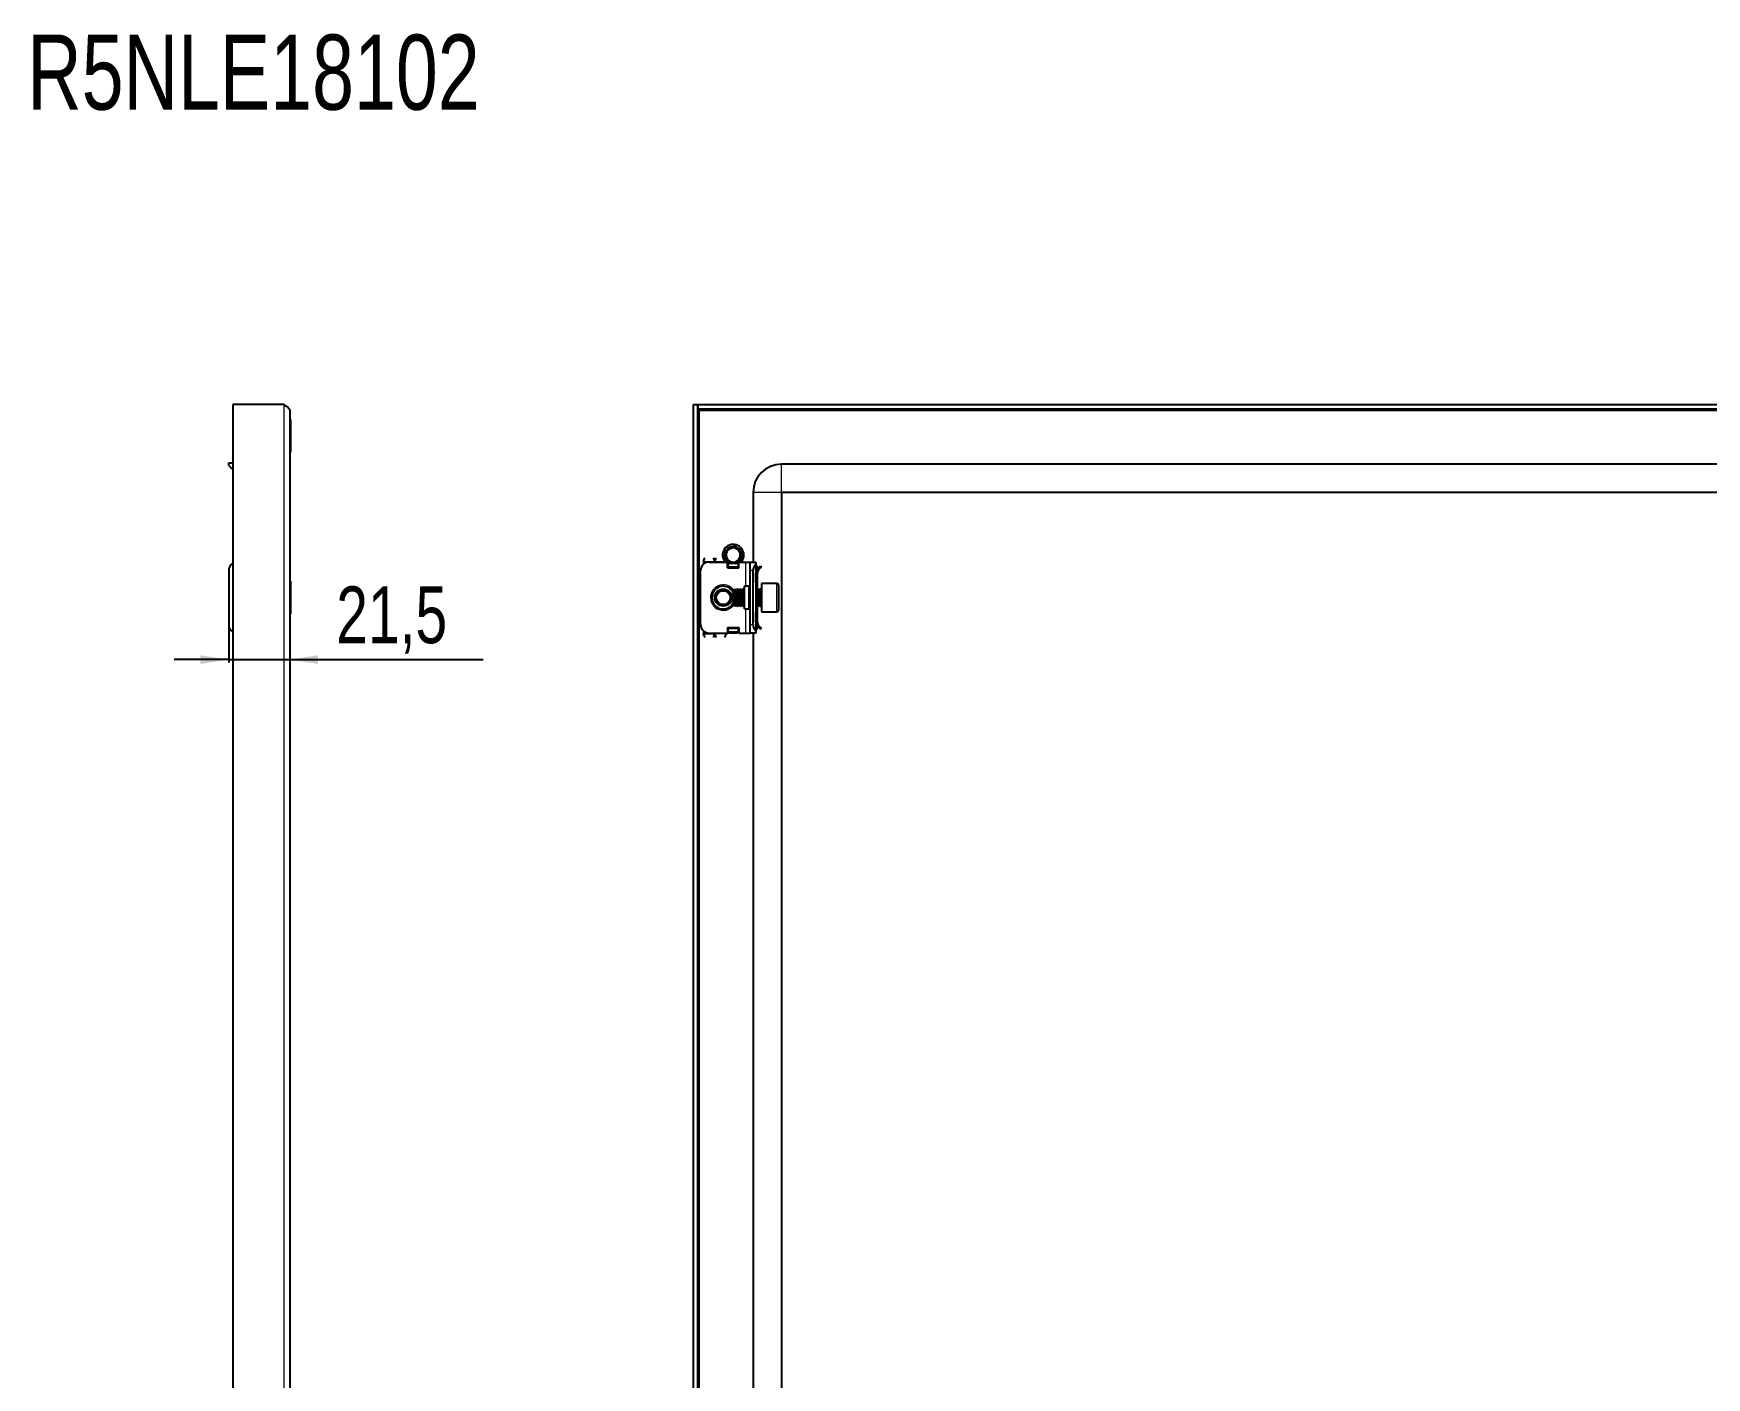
# Model space of a CAD drawing. Header units: millimetres. Extents: x -413 to 1878, y -693 to 1285.
# Drawn here: x 700 to 1289, y 812 to 1285 of the extents above; entities that cross this region are included whole.
import ezdxf

# ---------------------------------------------------------------- set-up
doc = ezdxf.new("R2010")
doc.units = ezdxf.units.MM
doc.layers.add('FORMAT', color=7, linetype='Continuous')
doc.styles.add('SLDTEXTSTYLE0', font='TXT', dxfattribs={"width": 0.75})
doc.dimstyles.new('SLDDIMSTYLE1', dxfattribs={"dimtxt": 20, "dimasz": 10, "dimexe": 0, "dimexo": 0.0625, "dimgap": 5, "dimtad": 2, "dimdec": 1, "dimrnd": 1e-09, "dimzin": 12, "dimdsep": 46, "dimtxsty": 'SLDTEXTSTYLE0', "dimsah": 1, "dimcen": 0.09, "dimadec": 0, "dimazin": 3, "dimtfac": 1, "dimtmove": 0, "dimatfit": 0, "dimfxl": 0, "dimfrac": 2, "dimtolj": 1, "dimtzin": 12, "dimarcsym": 0})

# ---------------------------------------------------------------- blocks, each defined once
blk = doc.blocks.new('_D_4')
at = {"layer": 'FORMAT'}
for p, q in [((768.38, 1077.21), (768.38, 1063.89)), ((768.38, 1064.89), (749.14, 1064.89)), ((768.38, 1064.89), (789.88, 1064.89)), ((789.88, 1064.89), (857.99, 1064.89))]:
    blk.add_line(p, q, dxfattribs=at)
for points in [[(768.38, 1064.89), (758.38, 1066.43), (758.38, 1063.35)], [(789.88, 1064.89), (799.88, 1063.35), (799.88, 1066.43)]]:
    blk.add_solid(points, dxfattribs=at)
at = {"layer": 'FORMAT', "insert": (806.27, 1090.67), "char_height": 20, "attachment_point": 1, "style": 'SLDTEXTSTYLE0'}
blk.add_mtext('21,5', dxfattribs=at)

msp = doc.modelspace()

# ---------------------------------------------------------------- linework, layer by layer
at = {"color": 7, "linetype": 'Continuous', "lineweight": 25}
for p, q in [((769.88, 1154.72), (769.88, -606.28)), ((787.78, 1154.72), (769.88, 1154.72)), ((789.88, 1152.62), (789.88, -604.18)), ((790.12, 1149.51), (789.88, 1149.51)), ((790.12, 1149.51), (790.12, 1137.94)), ((932.06, -606.28), (932.06, 1154.72)), ((932.06, 1154.72), (933.56, 1154.72)), ((933.56, -606.28), (933.56, 1154.72)), ((933.76, 1153.22), (933.76, 1154.72)), ((933.76, 1154.72), (1876.36, 1154.72)), ((933.76, 1153.22), (1876.36, 1153.22)), ((789.88, 1137.94), (790.12, 1137.94)), ((768.38, 1134.22), (769.88, 1134.22)), ((768.38, 1133.22), (768.38, 1134.22)), ((768.38, 1133.22), (769.38, 1132.22)), ((769.88, 1132.22), (769.38, 1132.22)), ((1392.56, 1133.72), (963.06, 1133.72)), ((953.06, 1123.72), (953.06, 1099.22)), ((963.06, 1123.72), (963.06, -575.28)), ((1847.06, 1123.72), (963.06, 1123.72)), ((943.07, 1101.81), (943.09, 1102.07)), ((943.08, 1102.02), (943.07, 1101.97)), ((943.07, 1101.61), (943.09, 1101.85)), ((943.11, 1102.23), (943.1, 1102.18)), ((943.11, 1102.23), (943.21, 1102.25)), ((943.15, 1102.43), (943.14, 1102.38)), ((943.21, 1102.37), (943.14, 1102.38)), ((943.15, 1102.43), (943.22, 1102.66)), ((943.2, 1102.61), (943.19, 1102.57)), ((943.99, 1103.89), (944.15, 1104.02)), ((944.44, 1104.24), (944.64, 1104.36)), ((944.62, 1104.35), (944.57, 1104.32)), ((944.62, 1104.28), (944.57, 1104.32)), ((944.62, 1104.35), (944.84, 1104.43)), ((944.8, 1104.44), (944.75, 1104.42)), ((944.99, 1104.52), (944.94, 1104.5)), ((944.99, 1104.52), (945.22, 1104.59)), ((945.18, 1104.59), (945.14, 1104.57)), ((945.37, 1104.64), (945.33, 1104.63)), ((946.26, 1104.71), (945.52, 1104.65)), ((946.87, 1104.61), (946.83, 1104.62)), ((947.76, 1104.2), (947.72, 1104.22)), ((947.93, 1104.07), (947.89, 1104.1)), ((948.08, 1103.94), (948.05, 1103.97)), ((948.23, 1103.8), (948.19, 1103.84)), ((948.23, 1103.8), (948.34, 1103.67)), ((948.34, 1103.68), (948.32, 1103.7)), ((948.36, 1102.59), (948.52, 1102.18)), ((768.38, 1096.22), (768.38, 1077.22)), ((934.56, 1077.22), (934.56, 1096.22)), ((935.56, 1099.47), (935.56, 1098.46)), ((937.56, 1099.22), (944.06, 1099.22)), ((943.07, 1101.81), (943.06, 1101.76)), ((943.07, 1101.61), (943.07, 1101.56)), ((943.08, 1101.41), (943.09, 1101.37)), ((943.11, 1101.22), (943.11, 1101.18)), ((943.14, 1101.04), (943.15, 1100.99)), ((943.19, 1100.86), (943.2, 1100.82)), ((943.25, 1100.68), (943.25, 1100.67)), ((943.84, 1099.71), (943.87, 1099.68)), ((943.97, 1099.57), (944.01, 1099.54)), ((944.06, 1097.22), (944.06, 1099.22)), ((944.31, 1098.4), (944.06, 1098.55)), ((944.06, 1097.22), (948.06, 1097.22)), ((944.12, 1099.43), (944.16, 1099.4)), ((944.26, 1097.22), (944.26, 1098.43)), ((944.28, 1099.31), (944.32, 1099.28)), ((944.31, 1098.84), (944.66, 1099.08)), ((944.81, 1098.84), (944.31, 1098.49)), ((944.31, 1098.49), (944.31, 1098.84)), ((944.31, 1097.57), (944.31, 1098.49)), ((944.31, 1097.22), (944.31, 1097.57)), ((944.46, 1099.19), (944.5, 1099.16)), ((944.63, 1099.09), (944.67, 1099.06)), ((944.81, 1098.84), (945.22, 1098.84)), ((944.99, 1098.92), (945.03, 1098.9)), ((945.17, 1098.86), (945.21, 1098.85)), ((945.35, 1098.81), (945.39, 1098.8)), ((946.51, 1098.76), (946.33, 1098.73)), ((946.66, 1098.78), (946.71, 1098.79)), ((947.04, 1098.88), (946.75, 1098.82)), ((946.9, 1098.84), (947.31, 1098.84)), ((947.81, 1098.49), (947.31, 1098.84)), ((947.6, 1099.15), (947.33, 1099.02)), ((947.41, 1099.13), (947.81, 1098.84)), ((947.81, 1098.84), (947.81, 1098.49)), ((948.06, 1098.55), (947.81, 1098.4)), ((947.81, 1098.49), (947.81, 1097.57)), ((947.81, 1097.57), (947.81, 1097.22)), ((948.06, 1097.22), (948.06, 1099.22)), ((948.06, 1099.22), (950.56, 1099.22)), ((948.33, 1099.76), (948.17, 1099.63)), ((948.3, 1099.79), (948.19, 1099.6)), ((948.83, 1100.61), (948.73, 1100.42)), ((948.85, 1100.6), (948.74, 1100.42)), ((948.9, 1100.74), (948.91, 1100.78)), ((948.96, 1100.92), (948.97, 1100.97)), ((949.06, 1101.53), (949, 1101.21)), ((949, 1101.12), (949.01, 1101.16)), ((949.04, 1101.32), (949.04, 1101.37)), ((949.06, 1101.72), (949.06, 1101.72)), ((949.06, 1101.53), (949.06, 1101.57)), ((950.56, 1099.22), (952.06, 1099.22)), ((952.06, 1099.22), (954.06, 1099.22)), ((952.06, 1096.22), (952.06, 1099.22)), ((952.06, 1077.22), (952.06, 1096.22)), ((953.06, 1077.22), (953.06, 1096.22)), ((954.06, 1099.22), (954.06, 1098.46)), ((954.06, 1098.46), (954.06, 1074.99)), ((954.06, 1098.14), (954.27, 1097.93)), ((954.56, 1097.22), (954.56, 1096.76)), ((954.65, 1096.89), (955.62, 1097.86)), ((955, 1096.53), (954.65, 1096.89)), ((955, 1096.53), (955.98, 1097.51)), ((955.62, 1097.86), (955.98, 1097.51)), ((790.13, 1092.51), (789.88, 1092.51)), ((790.13, 1092.51), (790.13, 1091.79)), ((790.13, 1091.79), (790.13, 1080.94)), ((951.56, 1090.72), (950.06, 1090.72)), ((950.06, 1082.72), (950.06, 1090.72)), ((954.56, 1095.47), (954.06, 1095.47)), ((954.06, 1091.97), (954.06, 1095.47)), ((954.56, 1091.97), (954.06, 1091.97)), ((954.56, 1091.97), (954.56, 1095.47)), ((954.56, 1089.72), (954.56, 1091.97)), ((961.46, 1091.72), (956.06, 1091.72)), ((956.06, 1091.72), (956.06, 1084.03)), ((962.06, 1091.12), (962.06, 1084.35)), ((946.62, 1089.72), (946.06, 1089.17)), ((946.06, 1089.17), (946.06, 1085.4)), ((946.06, 1085.4), (946.06, 1084.28)), ((946.06, 1084.28), (946.62, 1083.72)), ((946.68, 1089.72), (946.62, 1089.72)), ((946.62, 1089.72), (946.62, 1085.1)), ((946.62, 1085.1), (946.62, 1083.72)), ((947.06, 1089.17), (946.68, 1089.72)), ((946.68, 1089.72), (946.68, 1089.25)), ((946.68, 1089.25), (946.68, 1083.72)), ((946.68, 1083.72), (947.06, 1084.28)), ((947.45, 1089.72), (947.06, 1089.17)), ((947.06, 1089.17), (947.06, 1088.78)), ((947.06, 1088.78), (947.06, 1084.28)), ((947.06, 1084.28), (947.45, 1083.72)), ((947.68, 1089.72), (947.45, 1089.72)), ((947.45, 1089.72), (947.45, 1089.25)), ((947.45, 1089.25), (947.45, 1083.72)), ((948.06, 1089.17), (947.68, 1089.72)), ((947.68, 1089.72), (947.68, 1089.25)), ((947.68, 1089.25), (947.68, 1083.72)), ((947.68, 1083.72), (948.06, 1084.28)), ((948.45, 1089.72), (948.06, 1089.17)), ((948.06, 1089.17), (948.06, 1088.78)), ((948.06, 1088.78), (948.06, 1084.28)), ((948.06, 1084.28), (948.45, 1083.72)), ((948.68, 1089.72), (948.45, 1089.72)), ((948.45, 1089.72), (948.45, 1089.25)), ((948.45, 1089.25), (948.45, 1083.72)), ((949.06, 1089.17), (948.68, 1089.72)), ((948.68, 1089.72), (948.68, 1089.25)), ((948.68, 1089.25), (948.68, 1083.72)), ((948.68, 1083.72), (949.06, 1084.28)), ((949.45, 1089.72), (949.06, 1089.17)), ((949.06, 1089.17), (949.06, 1088.78)), ((949.06, 1088.78), (949.06, 1084.28)), ((949.06, 1084.28), (949.45, 1083.72)), ((949.68, 1089.72), (949.45, 1089.72)), ((949.45, 1089.72), (949.45, 1089.25)), ((949.45, 1089.25), (949.45, 1083.72)), ((950.06, 1089.17), (949.68, 1089.72)), ((949.68, 1089.72), (949.68, 1089.25)), ((949.68, 1089.25), (949.68, 1083.72)), ((949.68, 1083.72), (950.06, 1084.28)), ((954.45, 1089.72), (954.06, 1089.17)), ((954.06, 1084.28), (954.45, 1083.72)), ((954.68, 1089.72), (954.45, 1089.72)), ((954.45, 1089.72), (954.45, 1089.25)), ((954.45, 1089.25), (954.45, 1083.72)), ((955.06, 1089.17), (954.68, 1089.72)), ((954.68, 1089.72), (954.68, 1089.25)), ((954.68, 1089.25), (954.68, 1083.72)), ((954.68, 1083.72), (955.06, 1084.28)), ((955.45, 1089.72), (955.06, 1089.17)), ((955.06, 1089.17), (955.06, 1088.78)), ((955.06, 1088.78), (955.06, 1084.28)), ((955.06, 1084.28), (955.45, 1083.72)), ((955.81, 1089.72), (955.45, 1089.72)), ((955.45, 1089.72), (955.45, 1089.25)), ((955.45, 1089.25), (955.45, 1083.72)), ((962.06, 1084.35), (962.06, 1082.32)), ((789.88, 1080.94), (790.13, 1080.94)), ((946.62, 1083.72), (946.68, 1083.72)), ((947.45, 1083.72), (947.68, 1083.72)), ((948.45, 1083.72), (948.68, 1083.72)), ((949.45, 1083.72), (949.68, 1083.72)), ((950.06, 1082.72), (951.56, 1082.72)), ((954.06, 1081.47), (954.56, 1081.47)), ((954.06, 1077.97), (954.06, 1081.47)), ((954.45, 1083.72), (954.68, 1083.72)), ((954.56, 1081.47), (954.56, 1083.72)), ((954.56, 1077.97), (954.56, 1081.47)), ((955.45, 1083.72), (955.81, 1083.72)), ((956.06, 1084.03), (956.06, 1081.72)), ((956.06, 1081.72), (961.46, 1081.72)), ((935.56, 1074.99), (935.56, 1073.97)), ((937.56, 1074.22), (944.06, 1074.22)), ((943.56, 1074.22), (943.56, 1073.97)), ((944.06, 1076.22), (944.06, 1074.22)), ((944.06, 1076.22), (948.06, 1076.22)), ((944.06, 1074.34), (944.26, 1074.34)), ((944.26, 1074.34), (944.26, 1076.22)), ((944.31, 1075.87), (944.31, 1076.22)), ((944.31, 1074.95), (944.31, 1075.87)), ((944.31, 1074.6), (944.31, 1074.95)), ((944.31, 1074.95), (944.81, 1074.6)), ((944.81, 1074.25), (944.31, 1074.6)), ((944.81, 1074.6), (944.81, 1074.25)), ((947.31, 1074.6), (944.81, 1074.6)), ((947.31, 1074.25), (944.81, 1074.25)), ((947.31, 1074.6), (947.81, 1074.95)), ((947.31, 1074.25), (947.31, 1074.6)), ((947.81, 1074.6), (947.31, 1074.25)), ((947.81, 1076.22), (947.81, 1075.87)), ((947.81, 1075.87), (947.81, 1074.95)), ((947.81, 1074.95), (947.81, 1074.6)), ((948.06, 1076.22), (948.06, 1074.22)), ((948.06, 1074.22), (950.56, 1074.22)), ((950.56, 1074.22), (952.06, 1074.22)), ((952.06, 1074.22), (952.06, 1077.22)), ((954.06, 1074.22), (952.06, 1074.22)), ((953.06, 1074.22), (953.06, 599.22)), ((954.56, 1077.97), (954.06, 1077.97)), ((954.27, 1075.51), (954.06, 1075.31)), ((954.06, 1074.99), (954.06, 1074.22)), ((954.56, 1076.22), (954.56, 1076.62)), ((955, 1076.91), (954.65, 1076.56)), ((954.65, 1076.56), (955.62, 1075.58)), ((955, 1076.91), (955.98, 1075.94)), ((955.62, 1075.58), (955.98, 1075.94))]:
    msp.add_line(p, q, dxfattribs=at)
at = {"color": 8, "linetype": 'Continuous', "lineweight": 18}
for p, q in [((787.78, 1154.72), (787.78, -606.28)), ((934.16, -604.18), (934.16, 1152.62)), ((934.16, 1152.62), (1875.96, 1152.62)), ((963.06, 1123.72), (963.06, 1133.72)), ((963.06, 1123.72), (953.06, 1123.72)), ((935.56, 1099.47), (939.56, 1099.47)), ((939.56, 1099.47), (943.06, 1099.47)), ((947.81, 1097.57), (944.31, 1097.57)), ((950.56, 1090.72), (950.56, 1099.22)), ((953.06, 1096.22), (952.06, 1096.22)), ((954.06, 1097.72), (954.27, 1097.93)), ((954.06, 1097.22), (954.56, 1097.22)), ((951.56, 1082.72), (951.56, 1090.72)), ((961.46, 1084.03), (961.46, 1091.72)), ((955.81, 1083.72), (955.81, 1089.72)), ((950.56, 1074.22), (950.56, 1082.72)), ((961.46, 1081.72), (961.46, 1084.03)), ((935.56, 1073.97), (939.56, 1073.97)), ((943.56, 1073.97), (939.56, 1073.97)), ((944.31, 1075.87), (947.81, 1075.87)), ((952.06, 1077.22), (953.06, 1077.22)), ((954.06, 1076.22), (954.56, 1076.22)), ((954.06, 1075.72), (954.27, 1075.51))]:
    msp.add_line(p, q, dxfattribs=at)
at = {"color": 7, "linetype": 'Continuous', "lineweight": 25}
for radius in [3, 2.76, 2.45]:
    msp.add_circle((942.56, 1086.72), radius, dxfattribs=at)
for centre, radius, start, end in [((963.06, 1123.72), 10, 90, 180), ((946.06, 1101.72), 3.75, 0, 221.81031), ((946.06, 1101.72), 2.5, 168.59442, 228.59442), ((946.06, 1101.72), 2.5, 108.59442, 168.59442), ((946.06, 1101.72), 2.5, 75.88813, 108.59442), ((946.06, 1101.72), 3, 59.92857, 86.21929), ((946.06, 1101.72), 3, 360, 40.74374), ((946.06, 1101.72), 2.5, 348.59442, 10.51652), ((771.38, 1096.22), 3, 120, 180), ((937.56, 1096.22), 3, 90, 180), ((946.06, 1101.72), 2.5, 228.59442, 288.59442), ((946.06, 1101.72), 2.5, 288.59442, 348.59442), ((946.06, 1101.72), 3.75, 318.18969, 0), ((956.06, 1096.22), 3, 131.81031, 180), ((953.56, 1097.22), 1, 0, 45), ((942.56, 1086.72), 4, 90, 331.04498), ((942.56, 1086.72), 4, 28.95502, 90), ((951.56, 1091.22), 0.5, 270, 0), ((961.46, 1091.12), 0.6, 0, 90), ((955.81, 1089.97), 0.25, 270, 0), ((951.56, 1082.22), 0.5, 0, 90), ((955.81, 1083.47), 0.25, 360, 90), ((961.46, 1082.32), 0.6, 270, 360), ((771.38, 1077.22), 3, 180, 240), ((937.56, 1077.22), 3, 180, 270), ((956.06, 1077.22), 3, 180, 228.18969), ((953.56, 1076.22), 1, 315, 0)]:
    msp.add_arc(centre, radius, start, end, dxfattribs=at)
at = {"color": 8, "linetype": 'Continuous', "lineweight": 18}
for start, end in [(35.46217, 270), (270, 324.53783)]:
    msp.add_arc((942.56, 1086.72), 4.5, start, end, dxfattribs=at)
at = {"color": 7, "linetype": 'Continuous', "lineweight": 25}
for points, knots in [([(787.78, 1154.72), (788.06, 1154.54), (788.62, 1154.19), (789.32, 1153.65), (789.79, 1153.13), (789.85, 1152.79), (789.88, 1152.62)], [0, 0, 0, 0, 0.254757, 0.509649, 0.764542, 1, 1, 1, 1]), ([(933.76, 1153.61), (933.75, 1153.64), (933.61, 1154.01), (933.59, 1154.38), (933.56, 1154.72)], [0, 0, 0, 0, 0.09093, 1, 1, 1, 1]), ([(934.16, 1152.62), (934.08, 1152.8), (933.99, 1153), (933.91, 1153.2), (933.91, 1153.22)], [0, 0, 0, 0, 0.908361, 1, 1, 1, 1]), ([(943.46, 1101.92), (943.45, 1101.92), (943.42, 1101.95), (943.35, 1101.97), (943.25, 1101.99), (943.16, 1101.99), (943.1, 1101.98), (943.07, 1101.97)], [0, 0, 0, 0, 0.050156, 0.304513, 0.55888, 0.776903, 1, 1, 1, 1]), ([(943.07, 1101.81), (943.1, 1101.83), (943.16, 1101.86), (943.26, 1101.88), (943.34, 1101.89), (943.39, 1101.88), (943.41, 1101.88)], [0, 0, 0, 0, 0.293779, 0.558982, 0.818494, 1, 1, 1, 1]), ([(943.08, 1102.02), (943.11, 1102.03), (943.18, 1102.06), (943.27, 1102.07), (943.37, 1102.07), (943.45, 1102.05), (943.5, 1102.03), (943.53, 1102.01), (943.53, 1102.01)], [0, 0, 0, 0, 0.227908, 0.430276, 0.627707, 0.816134, 0.99284, 1, 1, 1, 1]), ([(943.54, 1102.04), (943.52, 1102.06), (943.47, 1102.1), (943.38, 1102.14), (943.28, 1102.17), (943.19, 1102.19), (943.13, 1102.18), (943.1, 1102.18)], [0, 0, 0, 0, 0.19243, 0.403622, 0.614801, 0.805152, 1, 1, 1, 1]), ([(943.19, 1102.55), (943.19, 1102.58), (943.21, 1102.69), (943.26, 1102.79), (943.31, 1102.87)], [0, 0, 0, 0, 0.218168, 1, 1, 1, 1]), ([(943.61, 1102.26), (943.6, 1102.28), (943.57, 1102.32), (943.52, 1102.39), (943.45, 1102.46), (943.36, 1102.51), (943.27, 1102.55), (943.22, 1102.56), (943.19, 1102.57)], [0, 0, 0, 0, 0.112687, 0.266978, 0.464332, 0.661607, 0.829157, 1, 1, 1, 1]), ([(943.2, 1102.61), (943.23, 1102.61), (943.29, 1102.61), (943.37, 1102.59), (943.45, 1102.55), (943.51, 1102.5), (943.56, 1102.45), (943.6, 1102.39), (943.61, 1102.35), (943.62, 1102.33)], [0, 0, 0, 0, 0.164802, 0.328662, 0.485343, 0.633184, 0.771489, 0.900657, 1, 1, 1, 1]), ([(943.61, 1102.22), (943.61, 1102.19), (943.59, 1102.11), (943.53, 1102.01), (943.46, 1101.92), (943.4, 1101.86), (943.33, 1101.81), (943.27, 1101.78), (943.24, 1101.76), (943.23, 1101.76)], [0, 0, 0, 0, 0.125166, 0.336769, 0.488675, 0.640371, 0.791962, 0.943503, 1, 1, 1, 1]), ([(944.6, 1104.27), (944.53, 1104.22), (944.18, 1103.99), (943.69, 1103.49), (943.46, 1102.93), (943.36, 1102.69)], [0, 0, 0, 0, 0.128781, 0.613629, 1, 1, 1, 1]), ([(943.36, 1102.69), (943.37, 1102.69), (943.4, 1102.68), (943.45, 1102.65), (943.51, 1102.6), (943.56, 1102.55), (943.6, 1102.47), (943.63, 1102.37), (943.62, 1102.27), (943.62, 1102.22), (943.61, 1102.22)], [0, 0, 0, 0, 0.022761, 0.192243, 0.346896, 0.477535, 0.588677, 0.783334, 0.968624, 1, 1, 1, 1]), ([(943.63, 1102.29), (943.63, 1102.32), (943.61, 1102.38), (943.57, 1102.47), (943.53, 1102.54), (943.47, 1102.61), (943.41, 1102.66), (943.38, 1102.68), (943.36, 1102.69)], [0, 0, 0, 0, 0.182737, 0.363423, 0.543947, 0.724373, 0.904747, 1, 1, 1, 1]), ([(943.43, 1103.14), (943.44, 1103.16), (943.51, 1103.34), (943.63, 1103.49), (943.74, 1103.62)], [0, 0, 0, 0, 0.128161, 1, 1, 1, 1]), ([(945.27, 1104.09), (945.26, 1104.09), (945.21, 1104.07), (945.13, 1104.06), (945.03, 1104.06), (944.94, 1104.07), (944.85, 1104.1), (944.77, 1104.13), (944.7, 1104.18), (944.64, 1104.23), (944.61, 1104.26), (944.6, 1104.27)], [0, 0, 0, 0, 0.0429601, 0.1733, 0.2742626, 0.4010814, 0.5277159, 0.6542588, 0.7807587, 0.9368521, 1, 1, 1, 1]), ([(944.62, 1104.35), (944.65, 1104.33), (944.71, 1104.29), (944.77, 1104.22), (944.82, 1104.16), (944.83, 1104.12), (944.84, 1104.11)], [0, 0, 0, 0, 0.3195142, 0.6084926, 0.891527, 1, 1, 1, 1]), ([(944.91, 1104.08), (944.91, 1104.08), (944.91, 1104.12), (944.89, 1104.19), (944.86, 1104.28), (944.81, 1104.36), (944.77, 1104.4), (944.75, 1104.42)], [0, 0, 0, 0, 0.00279, 0.269575, 0.536371, 0.765499, 1, 1, 1, 1]), ([(944.8, 1104.44), (944.83, 1104.42), (944.88, 1104.38), (944.94, 1104.3), (944.99, 1104.22), (945.01, 1104.14), (945.02, 1104.09), (945.02, 1104.06)], [0, 0, 0, 0, 0.234253, 0.442787, 0.646465, 0.841043, 1, 1, 1, 1]), ([(945.05, 1104.06), (945.06, 1104.09), (945.07, 1104.15), (945.06, 1104.25), (945.04, 1104.35), (945, 1104.43), (944.96, 1104.48), (944.94, 1104.5)], [0, 0, 0, 0, 0.181695, 0.396783, 0.61186, 0.803681, 1, 1, 1, 1]), ([(944.99, 1104.52), (945.02, 1104.5), (945.07, 1104.45), (945.12, 1104.37), (945.15, 1104.29), (945.16, 1104.2), (945.17, 1104.13), (945.16, 1104.08), (945.15, 1104.07)], [0, 0, 0, 0, 0.208724, 0.39105, 0.568219, 0.73683, 0.894853, 1, 1, 1, 1]), ([(945.17, 1104.07), (945.18, 1104.08), (945.2, 1104.12), (945.21, 1104.19), (945.22, 1104.29), (945.21, 1104.39), (945.19, 1104.49), (945.15, 1104.54), (945.14, 1104.57)], [0, 0, 0, 0, 0.043388, 0.23288, 0.422274, 0.611632, 0.803279, 1, 1, 1, 1]), ([(945.18, 1104.59), (945.21, 1104.56), (945.25, 1104.51), (945.28, 1104.42), (945.3, 1104.34), (945.31, 1104.26), (945.3, 1104.18), (945.28, 1104.12), (945.26, 1104.1), (945.26, 1104.09)], [0, 0, 0, 0, 0.198483, 0.367712, 0.531083, 0.685778, 0.830503, 0.965152, 1, 1, 1, 1]), ([(945.52, 1104.65), (945.53, 1104.63), (945.55, 1104.58), (945.56, 1104.51), (945.56, 1104.42), (945.54, 1104.35), (945.51, 1104.27), (945.44, 1104.19), (945.35, 1104.12), (945.29, 1104.1), (945.27, 1104.09)], [0, 0, 0, 0, 0.098631, 0.238541, 0.378532, 0.49895, 0.601027, 0.777401, 0.9101, 1, 1, 1, 1]), ([(945.29, 1104.11), (945.3, 1104.13), (945.33, 1104.18), (945.35, 1104.27), (945.37, 1104.37), (945.37, 1104.49), (945.35, 1104.58), (945.33, 1104.63)], [0, 0, 0, 0, 0.13286, 0.29106, 0.491007, 0.69089, 1, 1, 1, 1]), ([(945.37, 1104.64), (945.39, 1104.61), (945.42, 1104.56), (945.44, 1104.48), (945.45, 1104.4), (945.44, 1104.32), (945.42, 1104.22), (945.37, 1104.16), (945.35, 1104.13)], [0, 0, 0, 0, 0.16279, 0.324686, 0.479688, 0.626058, 0.76302, 1, 1, 1, 1]), ([(945.37, 1104.14), (945.37, 1104.14), (945.4, 1104.17), (945.44, 1104.23), (945.48, 1104.31), (945.51, 1104.4), (945.53, 1104.49), (945.53, 1104.58), (945.52, 1104.63), (945.52, 1104.65)], [0, 0, 0, 0, 0.036757, 0.196192, 0.355485, 0.51469, 0.719746, 0.882005, 1, 1, 1, 1]), ([(946.67, 1104.15), (946.96, 1104.09), (947.25, 1104.04), (947.52, 1103.91), (947.53, 1103.91)], [0, 0, 0, 0, 0.965671, 1, 1, 1, 1]), ([(946.67, 1104.15), (946.77, 1104.11), (946.9, 1104.05), (947.03, 1103.98), (947.07, 1103.95)], [0, 0, 0, 0, 0.681733, 1, 1, 1, 1]), ([(947.07, 1103.95), (947.15, 1103.92), (947.47, 1103.76), (947.98, 1103.34), (948.23, 1102.84), (948.36, 1102.59)], [0, 0, 0, 0, 0.130652, 0.560007, 1, 1, 1, 1]), ([(947.53, 1103.91), (947.53, 1103.92), (947.51, 1103.97), (947.51, 1104.05), (947.51, 1104.14), (947.53, 1104.23), (947.55, 1104.29), (947.57, 1104.32)], [0, 0, 0, 0, 0.113604, 0.31095, 0.508229, 0.75166, 1, 1, 1, 1]), ([(947.59, 1104.31), (947.58, 1104.27), (947.58, 1104.2), (947.55, 1104.11), (947.53, 1104.05), (947.51, 1104.02), (947.51, 1104.02)], [0, 0, 0, 0, 0.357139, 0.680979, 0.998183, 1, 1, 1, 1]), ([(947.52, 1103.93), (947.55, 1103.95), (947.59, 1103.99), (947.65, 1104.06), (947.69, 1104.14), (947.71, 1104.2), (947.72, 1104.22)], [0, 0, 0, 0, 0.2282538, 0.5103507, 0.7523188, 1, 1, 1, 1]), ([(948.13, 1103.5), (948.12, 1103.5), (948.08, 1103.49), (947.99, 1103.48), (947.89, 1103.49), (947.8, 1103.53), (947.72, 1103.58), (947.63, 1103.67), (947.56, 1103.79), (947.54, 1103.87), (947.53, 1103.91)], [0, 0, 0, 0, 0.073646, 0.169563, 0.351373, 0.438893, 0.519676, 0.682906, 0.8512, 1, 1, 1, 1]), ([(947.76, 1104.2), (947.76, 1104.16), (947.75, 1104.09), (947.71, 1104), (947.67, 1103.92), (947.61, 1103.86), (947.57, 1103.83), (947.56, 1103.82)], [0, 0, 0, 0, 0.240212, 0.454711, 0.664287, 0.864517, 1, 1, 1, 1]), ([(947.57, 1103.78), (947.6, 1103.8), (947.65, 1103.82), (947.73, 1103.88), (947.8, 1103.94), (947.85, 1104.02), (947.88, 1104.08), (947.89, 1104.1)], [0, 0, 0, 0, 0.172104, 0.391099, 0.610089, 0.802801, 1, 1, 1, 1]), ([(947.93, 1104.07), (947.92, 1104.04), (947.9, 1103.97), (947.86, 1103.89), (947.81, 1103.81), (947.74, 1103.76), (947.68, 1103.72), (947.64, 1103.71), (947.62, 1103.7)], [0, 0, 0, 0, 0.209239, 0.392702, 0.571062, 0.740844, 0.899958, 1, 1, 1, 1]), ([(947.63, 1103.68), (947.64, 1103.68), (947.69, 1103.69), (947.76, 1103.71), (947.85, 1103.76), (947.93, 1103.82), (948, 1103.89), (948.03, 1103.94), (948.05, 1103.97)], [0, 0, 0, 0, 0.0505, 0.241124, 0.431653, 0.622154, 0.808692, 1, 1, 1, 1]), ([(948.08, 1103.94), (948.07, 1103.91), (948.05, 1103.84), (947.99, 1103.77), (947.93, 1103.71), (947.86, 1103.66), (947.79, 1103.63), (947.73, 1103.61), (947.7, 1103.61), (947.7, 1103.61)], [0, 0, 0, 0, 0.198035, 0.367663, 0.531495, 0.686664, 0.831818, 0.981917, 1, 1, 1, 1]), ([(947.71, 1103.6), (947.71, 1103.6), (947.75, 1103.6), (947.81, 1103.61), (947.9, 1103.63), (947.98, 1103.66), (948.06, 1103.7), (948.13, 1103.76), (948.17, 1103.81), (948.19, 1103.84)], [0, 0, 0, 0, 0.018281, 0.175639, 0.332896, 0.490097, 0.647274, 0.821632, 1, 1, 1, 1]), ([(948.23, 1103.8), (948.21, 1103.78), (948.18, 1103.72), (948.12, 1103.66), (948.06, 1103.61), (947.98, 1103.57), (947.91, 1103.55), (947.84, 1103.54), (947.79, 1103.55), (947.76, 1103.56)], [0, 0, 0, 0, 0.159446, 0.318034, 0.469983, 0.61348, 0.747649, 0.872856, 1, 1, 1, 1]), ([(947.77, 1103.55), (947.81, 1103.54), (947.86, 1103.53), (947.95, 1103.53), (948.02, 1103.54), (948.11, 1103.56), (948.22, 1103.61), (948.28, 1103.66), (948.32, 1103.7)], [0, 0, 0, 0, 0.149407, 0.278563, 0.407661, 0.536722, 0.727045, 1, 1, 1, 1]), ([(948.34, 1103.68), (948.32, 1103.66), (948.29, 1103.61), (948.22, 1103.55), (948.17, 1103.52), (948.14, 1103.51), (948.13, 1103.5)], [0, 0, 0, 0, 0.315056, 0.630194, 0.945514, 1, 1, 1, 1]), ([(948.13, 1103.5), (948.16, 1103.48), (948.4, 1103.26), (948.75, 1102.8), (948.99, 1102.19), (949.05, 1101.84), (949.06, 1101.72)], [0, 0, 0, 0, 0.050685, 0.485619, 0.826643, 1, 1, 1, 1]), ([(948.57, 1101.39), (948.58, 1101.5), (948.6, 1101.76), (948.55, 1102.02), (948.52, 1102.18)], [0, 0, 0, 0, 0.408521, 1, 1, 1, 1]), ([(935.56, 1099.47), (935.66, 1099.72), (935.85, 1100.2), (936.04, 1100.6), (936.14, 1100.79)], [0, 0, 0, 0, 0.502065, 1, 1, 1, 1]), ([(938.99, 1100.78), (939.07, 1100.63), (939.25, 1100.28), (939.44, 1099.79), (939.55, 1099.51), (939.56, 1099.47)], [0, 0, 0, 0, 0.415483, 0.917152, 1, 1, 1, 1]), ([(939.56, 1099.47), (939.66, 1099.72), (939.85, 1100.2), (940.04, 1100.6), (940.14, 1100.79)], [0, 0, 0, 0, 0.502065, 1, 1, 1, 1]), ([(943.29, 1101.79), (943.27, 1101.79), (943.23, 1101.8), (943.15, 1101.79), (943.09, 1101.77), (943.06, 1101.76)], [0, 0, 0, 0, 0.236131, 0.613435, 1, 1, 1, 1]), ([(943.84, 1099.71), (943.72, 1099.86), (943.44, 1100.21), (943.15, 1100.87), (943.09, 1101.38), (943.07, 1101.63)], [0, 0, 0, 0, 0.274163, 0.639603, 1, 1, 1, 1]), ([(943.18, 1100.98), (943.16, 1101.02), (943.1, 1101.17), (943.09, 1101.33), (943.08, 1101.45)], [0, 0, 0, 0, 0.28291, 1, 1, 1, 1]), ([(943.37, 1100.42), (943.36, 1100.45), (943.26, 1100.59), (943.22, 1100.75), (943.18, 1100.88)], [0, 0, 0, 0, 0.192577, 1, 1, 1, 1]), ([(943.23, 1101.76), (943.23, 1101.69), (943.25, 1101.3), (943.43, 1100.62), (943.79, 1100.15), (943.96, 1099.93)], [0, 0, 0, 0, 0.108003, 0.585763, 1, 1, 1, 1]), ([(943.75, 1099.84), (943.71, 1099.88), (943.57, 1100.01), (943.48, 1100.19), (943.42, 1100.31)], [0, 0, 0, 0, 0.288707, 1, 1, 1, 1]), ([(943.84, 1099.71), (943.86, 1099.73), (943.89, 1099.78), (943.95, 1099.84), (944.02, 1099.89), (944.09, 1099.91), (944.17, 1099.93), (944.23, 1099.93), (944.27, 1099.92), (944.28, 1099.92)], [0, 0, 0, 0, 0.169226, 0.337427, 0.497935, 0.649179, 0.790582, 0.922688, 1, 1, 1, 1]), ([(944.33, 1099.88), (944.32, 1099.88), (944.26, 1099.88), (944.16, 1099.86), (944.05, 1099.82), (943.95, 1099.76), (943.9, 1099.71), (943.87, 1099.68)], [0, 0, 0, 0, 0.046579, 0.362688, 0.551736, 0.740753, 1, 1, 1, 1]), ([(943.96, 1099.93), (943.97, 1099.93), (944, 1099.94), (944.05, 1099.96), (944.14, 1099.97), (944.24, 1099.95), (944.34, 1099.9), (944.39, 1099.86), (944.41, 1099.85)], [0, 0, 0, 0, 0.045866, 0.230744, 0.387461, 0.658246, 0.861978, 1, 1, 1, 1]), ([(944.33, 1099.91), (944.3, 1099.92), (944.23, 1099.94), (944.14, 1099.95), (944.05, 1099.95), (943.99, 1099.93), (943.96, 1099.93)], [0, 0, 0, 0, 0.251795, 0.502165, 0.752314, 1, 1, 1, 1]), ([(943.97, 1099.57), (943.99, 1099.6), (944.02, 1099.66), (944.08, 1099.74), (944.14, 1099.79), (944.21, 1099.83), (944.28, 1099.86), (944.33, 1099.86), (944.35, 1099.86)], [0, 0, 0, 0, 0.211659, 0.390361, 0.562352, 0.724819, 0.876696, 1, 1, 1, 1]), ([(944.42, 1099.8), (944.39, 1099.79), (944.32, 1099.78), (944.23, 1099.74), (944.14, 1099.69), (944.07, 1099.62), (944.03, 1099.57), (944.01, 1099.54)], [0, 0, 0, 0, 0.190996, 0.383798, 0.576553, 0.78528, 1, 1, 1, 1]), ([(944.12, 1099.43), (944.13, 1099.47), (944.15, 1099.53), (944.2, 1099.62), (944.26, 1099.68), (944.33, 1099.73), (944.38, 1099.77), (944.42, 1099.77), (944.43, 1099.78)], [0, 0, 0, 0, 0.219212, 0.409339, 0.593597, 0.768568, 0.932394, 1, 1, 1, 1]), ([(944.52, 1099.71), (944.52, 1099.71), (944.48, 1099.71), (944.42, 1099.68), (944.33, 1099.62), (944.26, 1099.56), (944.2, 1099.49), (944.17, 1099.43), (944.16, 1099.4)], [0, 0, 0, 0, 0.002693, 0.20821, 0.413641, 0.619057, 0.807274, 1, 1, 1, 1]), ([(944.28, 1099.31), (944.29, 1099.34), (944.3, 1099.41), (944.34, 1099.5), (944.39, 1099.58), (944.45, 1099.63), (944.5, 1099.67), (944.53, 1099.68), (944.54, 1099.69)], [0, 0, 0, 0, 0.222831, 0.420099, 0.612409, 0.79585, 0.967895, 1, 1, 1, 1]), ([(944.58, 1099.59), (944.57, 1099.58), (944.53, 1099.56), (944.47, 1099.51), (944.4, 1099.44), (944.35, 1099.36), (944.33, 1099.3), (944.32, 1099.28)], [0, 0, 0, 0, 0.084965, 0.329338, 0.573716, 0.784411, 1, 1, 1, 1]), ([(944.41, 1099.85), (944.42, 1099.84), (944.46, 1099.8), (944.51, 1099.74), (944.56, 1099.66), (944.59, 1099.57), (944.61, 1099.48), (944.62, 1099.43), (944.62, 1099.4)], [0, 0, 0, 0, 0.066273, 0.267344, 0.423096, 0.618734, 0.814089, 1, 1, 1, 1]), ([(944.46, 1099.19), (944.46, 1099.23), (944.46, 1099.29), (944.49, 1099.39), (944.54, 1099.47), (944.57, 1099.52), (944.6, 1099.54), (944.6, 1099.54)], [0, 0, 0, 0, 0.275174, 0.522846, 0.765225, 0.99702, 1, 1, 1, 1]), ([(944.62, 1099.41), (944.6, 1099.38), (944.56, 1099.33), (944.52, 1099.25), (944.5, 1099.19), (944.5, 1099.16)], [0, 0, 0, 0, 0.36332, 0.677837, 1, 1, 1, 1]), ([(944.7, 1099.38), (944.7, 1099.37), (944.7, 1099.34), (944.69, 1099.27), (944.67, 1099.18), (944.63, 1099.12), (944.61, 1099.09)], [0, 0, 0, 0, 0.058255, 0.305509, 0.64716, 1, 1, 1, 1]), ([(946.66, 1098.78), (946.63, 1098.78), (946.31, 1098.71), (945.67, 1098.7), (945.01, 1098.89), (944.68, 1099.06), (944.61, 1099.09)], [0, 0, 0, 0, 0.044285, 0.46488, 0.894202, 1, 1, 1, 1]), ([(944.62, 1099.4), (944.68, 1099.37), (945.01, 1099.19), (945.68, 1099.01), (946.3, 1099.05), (946.6, 1099.12), (946.6, 1099.12)], [0, 0, 0, 0, 0.102158, 0.551599, 0.99962, 1, 1, 1, 1]), ([(944.63, 1099.09), (944.63, 1099.12), (944.63, 1099.19), (944.65, 1099.29), (944.68, 1099.34), (944.69, 1099.36)], [0, 0, 0, 0, 0.371432, 0.710618, 1, 1, 1, 1]), ([(945.55, 1098.78), (945.5, 1098.79), (945.36, 1098.79), (945.22, 1098.84), (945.13, 1098.87)], [0, 0, 0, 0, 0.317385, 1, 1, 1, 1]), ([(946.23, 1098.75), (946.16, 1098.74), (945.99, 1098.71), (945.82, 1098.73), (945.72, 1098.74)], [0, 0, 0, 0, 0.399625, 1, 1, 1, 1]), ([(946.6, 1099.12), (946.6, 1099.13), (946.63, 1099.18), (946.69, 1099.26), (946.78, 1099.32), (946.84, 1099.34), (946.86, 1099.35)], [0, 0, 0, 0, 0.153621, 0.528305, 0.811762, 1, 1, 1, 1]), ([(946.74, 1099.29), (946.72, 1099.27), (946.67, 1099.23), (946.62, 1099.17), (946.6, 1099.13), (946.6, 1099.12)], [0, 0, 0, 0, 0.41332, 0.833507, 1, 1, 1, 1]), ([(946.66, 1098.78), (946.65, 1098.81), (946.63, 1098.86), (946.61, 1098.95), (946.61, 1099.03), (946.62, 1099.1), (946.66, 1099.19), (946.7, 1099.25), (946.74, 1099.29)], [0, 0, 0, 0, 0.162579, 0.32416, 0.478216, 0.623372, 0.759205, 1, 1, 1, 1]), ([(946.77, 1099.28), (946.77, 1099.28), (946.74, 1099.24), (946.71, 1099.16), (946.68, 1099.04), (946.68, 1098.95), (946.69, 1098.87), (946.7, 1098.82), (946.71, 1098.79)], [0, 0, 0, 0, 0.001313, 0.309582, 0.493731, 0.677835, 0.837663, 1, 1, 1, 1]), ([(946.85, 1098.83), (946.83, 1098.86), (946.79, 1098.91), (946.76, 1099), (946.75, 1099.08), (946.75, 1099.16), (946.77, 1099.24), (946.79, 1099.29), (946.82, 1099.33), (946.82, 1099.34)], [0, 0, 0, 0, 0.195461, 0.359649, 0.517607, 0.666788, 0.806268, 0.936243, 1, 1, 1, 1]), ([(946.89, 1099.34), (946.88, 1099.31), (946.86, 1099.26), (946.84, 1099.17), (946.83, 1099.08), (946.84, 1098.97), (946.87, 1098.89), (946.89, 1098.84)], [0, 0, 0, 0, 0.147065, 0.321231, 0.495346, 0.669443, 1, 1, 1, 1]), ([(946.85, 1098.83), (946.86, 1098.83), (946.87, 1098.83), (946.89, 1098.84), (946.89, 1098.84)], [0, 0, 0, 0, 0.4789775, 1, 1, 1, 1]), ([(946.86, 1099.35), (946.87, 1099.36), (946.92, 1099.37), (947, 1099.38), (947.1, 1099.38), (947.17, 1099.37), (947.21, 1099.36), (947.22, 1099.36)], [0, 0, 0, 0, 0.099011, 0.388276, 0.61301, 0.895384, 1, 1, 1, 1]), ([(947.04, 1098.88), (947.02, 1098.91), (946.97, 1098.96), (946.93, 1099.05), (946.9, 1099.13), (946.89, 1099.21), (946.9, 1099.28), (946.91, 1099.32), (946.91, 1099.34)], [0, 0, 0, 0, 0.213002, 0.396975, 0.575181, 0.744364, 0.902779, 1, 1, 1, 1]), ([(947.01, 1099.38), (947.01, 1099.38), (947, 1099.34), (946.99, 1099.27), (946.99, 1099.17), (947.01, 1099.07), (947.04, 1098.98), (947.07, 1098.93), (947.09, 1098.9)], [0, 0, 0, 0, 0.019058, 0.219488, 0.419831, 0.620151, 0.807785, 1, 1, 1, 1]), ([(947.23, 1098.96), (947.21, 1098.98), (947.15, 1099.03), (947.1, 1099.11), (947.06, 1099.19), (947.04, 1099.27), (947.03, 1099.34), (947.04, 1099.37), (947.04, 1099.38)], [0, 0, 0, 0, 0.218347, 0.41099, 0.598711, 0.777744, 0.945667, 1, 1, 1, 1]), ([(947.23, 1098.96), (947.22, 1098.95), (947.15, 1098.92), (947.09, 1098.91), (947.04, 1098.9)], [0, 0, 0, 0, 0.301025, 1, 1, 1, 1]), ([(947.04, 1098.88), (947.05, 1098.89), (947.06, 1098.89), (947.08, 1098.9), (947.09, 1098.9)], [0, 0, 0, 0, 0.4765794, 1, 1, 1, 1]), ([(947.14, 1099.37), (947.14, 1099.36), (947.14, 1099.3), (947.15, 1099.22), (947.18, 1099.13), (947.22, 1099.05), (947.26, 1099), (947.28, 1098.98)], [0, 0, 0, 0, 0.114393, 0.350182, 0.585971, 0.790611, 1, 1, 1, 1]), ([(947.42, 1099.05), (947.39, 1099.07), (947.34, 1099.11), (947.27, 1099.18), (947.22, 1099.26), (947.2, 1099.32), (947.19, 1099.36), (947.19, 1099.37)], [0, 0, 0, 0, 0.260762, 0.494805, 0.723794, 0.94279, 1, 1, 1, 1]), ([(947.22, 1099.36), (947.29, 1099.4), (947.61, 1099.58), (948.1, 1100.05), (948.41, 1100.63), (948.5, 1100.97), (948.51, 1101.03)], [0, 0, 0, 0, 0.104785, 0.513079, 0.918136, 1, 1, 1, 1]), ([(947.23, 1098.96), (947.24, 1098.96), (947.26, 1098.97), (947.27, 1098.97), (947.28, 1098.98)], [0, 0, 0, 0, 0.4764859, 1, 1, 1, 1]), ([(947.24, 1099.41), (947.26, 1099.4), (947.29, 1099.39), (947.36, 1099.36), (947.44, 1099.32), (947.52, 1099.24), (947.56, 1099.18), (947.59, 1099.14)], [0, 0, 0, 0, 0.084477, 0.253367, 0.470159, 0.686909, 1, 1, 1, 1]), ([(947.31, 1099.35), (947.31, 1099.33), (947.32, 1099.28), (947.35, 1099.21), (947.4, 1099.13), (947.44, 1099.09), (947.47, 1099.07)], [0, 0, 0, 0, 0.154183, 0.462567, 0.728091, 1, 1, 1, 1]), ([(947.6, 1099.15), (947.57, 1099.16), (947.51, 1099.2), (947.44, 1099.27), (947.4, 1099.32), (947.39, 1099.34)], [0, 0, 0, 0, 0.362858, 0.693435, 1, 1, 1, 1]), ([(947.42, 1099.05), (947.43, 1099.05), (947.44, 1099.06), (947.46, 1099.06), (947.47, 1099.07)], [0, 0, 0, 0, 0.477867, 1, 1, 1, 1]), ([(948.9, 1100.74), (948.69, 1100.32), (948.38, 1099.67), (947.79, 1099.27), (947.59, 1099.14)], [0, 0, 0, 0, 0.657042, 1, 1, 1, 1]), ([(947.6, 1099.15), (947.61, 1099.15), (947.62, 1099.16), (947.64, 1099.17), (947.64, 1099.17)], [0, 0, 0, 0, 0.480194, 1, 1, 1, 1]), ([(947.77, 1099.25), (947.76, 1099.25), (947.71, 1099.21), (947.65, 1099.19), (947.61, 1099.17)], [0, 0, 0, 0, 0.230751, 1, 1, 1, 1]), ([(947.77, 1099.25), (947.78, 1099.26), (947.79, 1099.27), (947.8, 1099.28), (947.81, 1099.28)], [0, 0, 0, 0, 0.482687, 1, 1, 1, 1]), ([(947.93, 1099.37), (947.93, 1099.37), (947.94, 1099.38), (947.96, 1099.39), (947.96, 1099.4)], [0, 0, 0, 0, 0.484546, 1, 1, 1, 1]), ([(948.61, 1100.2), (948.6, 1100.15), (948.49, 1099.85), (948.25, 1099.64), (948.04, 1099.47)], [0, 0, 0, 0, 0.171865, 1, 1, 1, 1]), ([(948.07, 1099.49), (948.08, 1099.5), (948.09, 1099.51), (948.1, 1099.52), (948.11, 1099.52)], [0, 0, 0, 0, 0.485158, 1, 1, 1, 1]), ([(948.21, 1099.62), (948.21, 1099.63), (948.22, 1099.64), (948.23, 1099.65), (948.24, 1099.65)], [0, 0, 0, 0, 0.4842322, 1, 1, 1, 1]), ([(948.7, 1100.33), (948.67, 1100.26), (948.59, 1100.05), (948.42, 1099.89), (948.31, 1099.79)], [0, 0, 0, 0, 0.333789, 1, 1, 1, 1]), ([(948.33, 1099.76), (948.34, 1099.76), (948.35, 1099.78), (948.37, 1099.8), (948.38, 1099.81)], [0, 0, 0, 0, 0.2967964, 1, 1, 1, 1]), ([(948.51, 1101.03), (948.51, 1101.07), (948.5, 1101.13), (948.51, 1101.2), (948.51, 1101.23)], [0, 0, 0, 0, 0.5444726, 1, 1, 1, 1]), ([(948.51, 1101.23), (948.52, 1101.24), (948.53, 1101.28), (948.55, 1101.34), (948.57, 1101.38), (948.57, 1101.39)], [0, 0, 0, 0, 0.157682, 0.80304, 1, 1, 1, 1]), ([(948.96, 1100.92), (948.93, 1100.92), (948.87, 1100.92), (948.78, 1100.93), (948.7, 1100.96), (948.63, 1101.01), (948.58, 1101.06), (948.53, 1101.11), (948.52, 1101.15), (948.51, 1101.17)], [0, 0, 0, 0, 0.1656667, 0.3305216, 0.4888089, 0.6385249, 0.7786294, 0.9092127, 1, 1, 1, 1]), ([(948.9, 1100.74), (948.87, 1100.74), (948.81, 1100.75), (948.73, 1100.78), (948.66, 1100.82), (948.61, 1100.88), (948.56, 1100.94), (948.53, 1101), (948.51, 1101.05), (948.51, 1101.09), (948.51, 1101.1)], [0, 0, 0, 0, 0.154027, 0.307095, 0.452862, 0.590123, 0.718565, 0.838856, 0.95247, 1, 1, 1, 1]), ([(948.54, 1101.37), (948.55, 1101.36), (948.58, 1101.32), (948.64, 1101.27), (948.73, 1101.22), (948.82, 1101.18), (948.92, 1101.16), (948.98, 1101.16), (949.01, 1101.16)], [0, 0, 0, 0, 0.069872, 0.258455, 0.446951, 0.635422, 0.81547, 1, 1, 1, 1]), ([(949, 1101.12), (948.97, 1101.11), (948.9, 1101.1), (948.81, 1101.1), (948.72, 1101.12), (948.65, 1101.16), (948.59, 1101.2), (948.55, 1101.24), (948.54, 1101.25)], [0, 0, 0, 0, 0.208898, 0.388587, 0.562428, 0.727295, 0.881578, 1, 1, 1, 1]), ([(948.54, 1101.22), (948.55, 1101.2), (948.58, 1101.16), (948.65, 1101.1), (948.72, 1101.05), (948.8, 1101.01), (948.88, 1100.98), (948.94, 1100.97), (948.97, 1100.97)], [0, 0, 0, 0, 0.137266, 0.30795, 0.478578, 0.649185, 0.822833, 1, 1, 1, 1]), ([(948.54, 1101.08), (948.54, 1101.07), (948.57, 1101.03), (948.62, 1100.96), (948.69, 1100.89), (948.76, 1100.84), (948.84, 1100.8), (948.89, 1100.79), (948.91, 1100.78)], [0, 0, 0, 0, 0.076151, 0.276704, 0.47712, 0.677473, 0.837574, 1, 1, 1, 1]), ([(948.57, 1101.43), (948.58, 1101.45), (948.6, 1101.48), (948.64, 1101.53), (948.69, 1101.58), (948.76, 1101.63), (948.84, 1101.68), (948.92, 1101.7), (949, 1101.72), (949.04, 1101.72), (949.06, 1101.72)], [0, 0, 0, 0, 0.060221, 0.18113, 0.301988, 0.42281, 0.589437, 0.75603, 0.87711, 1, 1, 1, 1]), ([(949.04, 1101.32), (949, 1101.31), (948.94, 1101.29), (948.84, 1101.28), (948.75, 1101.29), (948.67, 1101.31), (948.61, 1101.34), (948.58, 1101.37), (948.57, 1101.38)], [0, 0, 0, 0, 0.214065, 0.402363, 0.585629, 0.760234, 0.923894, 1, 1, 1, 1]), ([(948.6, 1101.48), (948.63, 1101.46), (948.68, 1101.42), (948.77, 1101.38), (948.86, 1101.36), (948.96, 1101.35), (949.01, 1101.36), (949.04, 1101.37)], [0, 0, 0, 0, 0.189173, 0.404697, 0.62022, 0.807935, 1, 1, 1, 1]), ([(949.06, 1101.53), (949.02, 1101.51), (948.96, 1101.48), (948.86, 1101.46), (948.77, 1101.46), (948.69, 1101.48), (948.64, 1101.5), (948.62, 1101.51)], [0, 0, 0, 0, 0.235039, 0.445532, 0.651268, 0.847853, 1, 1, 1, 1]), ([(948.83, 1100.61), (948.81, 1100.55), (948.78, 1100.42), (948.72, 1100.31), (948.68, 1100.25)], [0, 0, 0, 0, 0.462482, 1, 1, 1, 1]), ([(948.71, 1101.59), (948.73, 1101.58), (948.79, 1101.56), (948.88, 1101.55), (948.98, 1101.55), (949.03, 1101.57), (949.06, 1101.57)], [0, 0, 0, 0, 0.237597, 0.516729, 0.755527, 1, 1, 1, 1]), ([(949.06, 1101.73), (949.03, 1101.71), (948.97, 1101.68), (948.88, 1101.65), (948.82, 1101.65), (948.79, 1101.65)], [0, 0, 0, 0, 0.371226, 0.708872, 1, 1, 1, 1]), ([(949, 1101.12), (948.99, 1101.06), (948.98, 1100.98), (948.95, 1100.91), (948.93, 1100.89)], [0, 0, 0, 0, 0.657988, 1, 1, 1, 1]), ([(949.06, 1101.73), (949.07, 1101.68), (949.07, 1101.6), (949.05, 1101.53), (949.05, 1101.5)], [0, 0, 0, 0, 0.659859, 1, 1, 1, 1]), ([(954.65, 1096.89), (954.5, 1096.7), (954.19, 1096.32), (954.07, 1095.79), (954.07, 1095.51), (954.06, 1095.47)], [0, 0, 0, 0, 0.461863, 0.923726, 1, 1, 1, 1]), ([(955, 1096.53), (954.88, 1096.38), (954.7, 1096.15), (954.58, 1095.78), (954.57, 1095.57), (954.56, 1095.47)], [0, 0, 0, 0, 0.485042, 0.738404, 1, 1, 1, 1]), ([(936.14, 1072.66), (936.06, 1072.82), (935.88, 1073.16), (935.69, 1073.65), (935.58, 1073.93), (935.56, 1073.97)], [0, 0, 0, 0, 0.415483, 0.917152, 1, 1, 1, 1]), ([(939.56, 1073.97), (939.47, 1073.73), (939.28, 1073.24), (939.09, 1072.85), (938.99, 1072.65)], [0, 0, 0, 0, 0.5020654, 1, 1, 1, 1]), ([(940.14, 1072.66), (940.06, 1072.82), (939.88, 1073.16), (939.69, 1073.65), (939.58, 1073.93), (939.56, 1073.97)], [0, 0, 0, 0, 0.415483, 0.917152, 1, 1, 1, 1]), ([(943.56, 1073.97), (943.47, 1073.73), (943.28, 1073.24), (943.09, 1072.85), (942.99, 1072.65)], [0, 0, 0, 0, 0.502065, 1, 1, 1, 1]), ([(954.06, 1077.97), (954.09, 1077.73), (954.14, 1077.25), (954.43, 1076.79), (954.62, 1076.59), (954.65, 1076.56)], [0, 0, 0, 0, 0.461863, 0.923726, 1, 1, 1, 1]), ([(954.56, 1077.97), (954.59, 1077.78), (954.62, 1077.49), (954.8, 1077.14), (954.94, 1076.99), (955, 1076.91)], [0, 0, 0, 0, 0.485042, 0.738404, 1, 1, 1, 1])]:
    msp.add_open_spline(points, degree=3, knots=knots, dxfattribs=at)
msp.add_open_spline([(933.76, 1153.22), (933.8, 1153.21), (933.86, 1153.19), (933.96, 1153.06), (934.06, 1152.86), (934.13, 1152.7), (934.16, 1152.62)], degree=3, dxfattribs=at)

# ---------------------------------------------------------------- texts
at = {"layer": 'FORMAT', "insert": (697.45, 1285.04), "char_height": 26.458, "attachment_point": 1, "style": 'SLDTEXTSTYLE0'}
msp.add_mtext('R5NLE18102', dxfattribs=at)

# ---------------------------------------------------------------- dimensions: what is measured, and where the dimension line sits
at = {"layer": 'FORMAT'}
dim = msp.add_linear_dim(base=(789.88, 1064.89), p1=(768.38, 1077.22), p2=(789.88, 1152.62), dimstyle='SLDDIMSTYLE1', dxfattribs=at)
dim.commit()
dim.dimension.update_dxf_attribs({"geometry": '_D_4', "text_midpoint": (832.13, 1064.89), "dimtype": 160})

doc.saveas('drawing.dxf')
